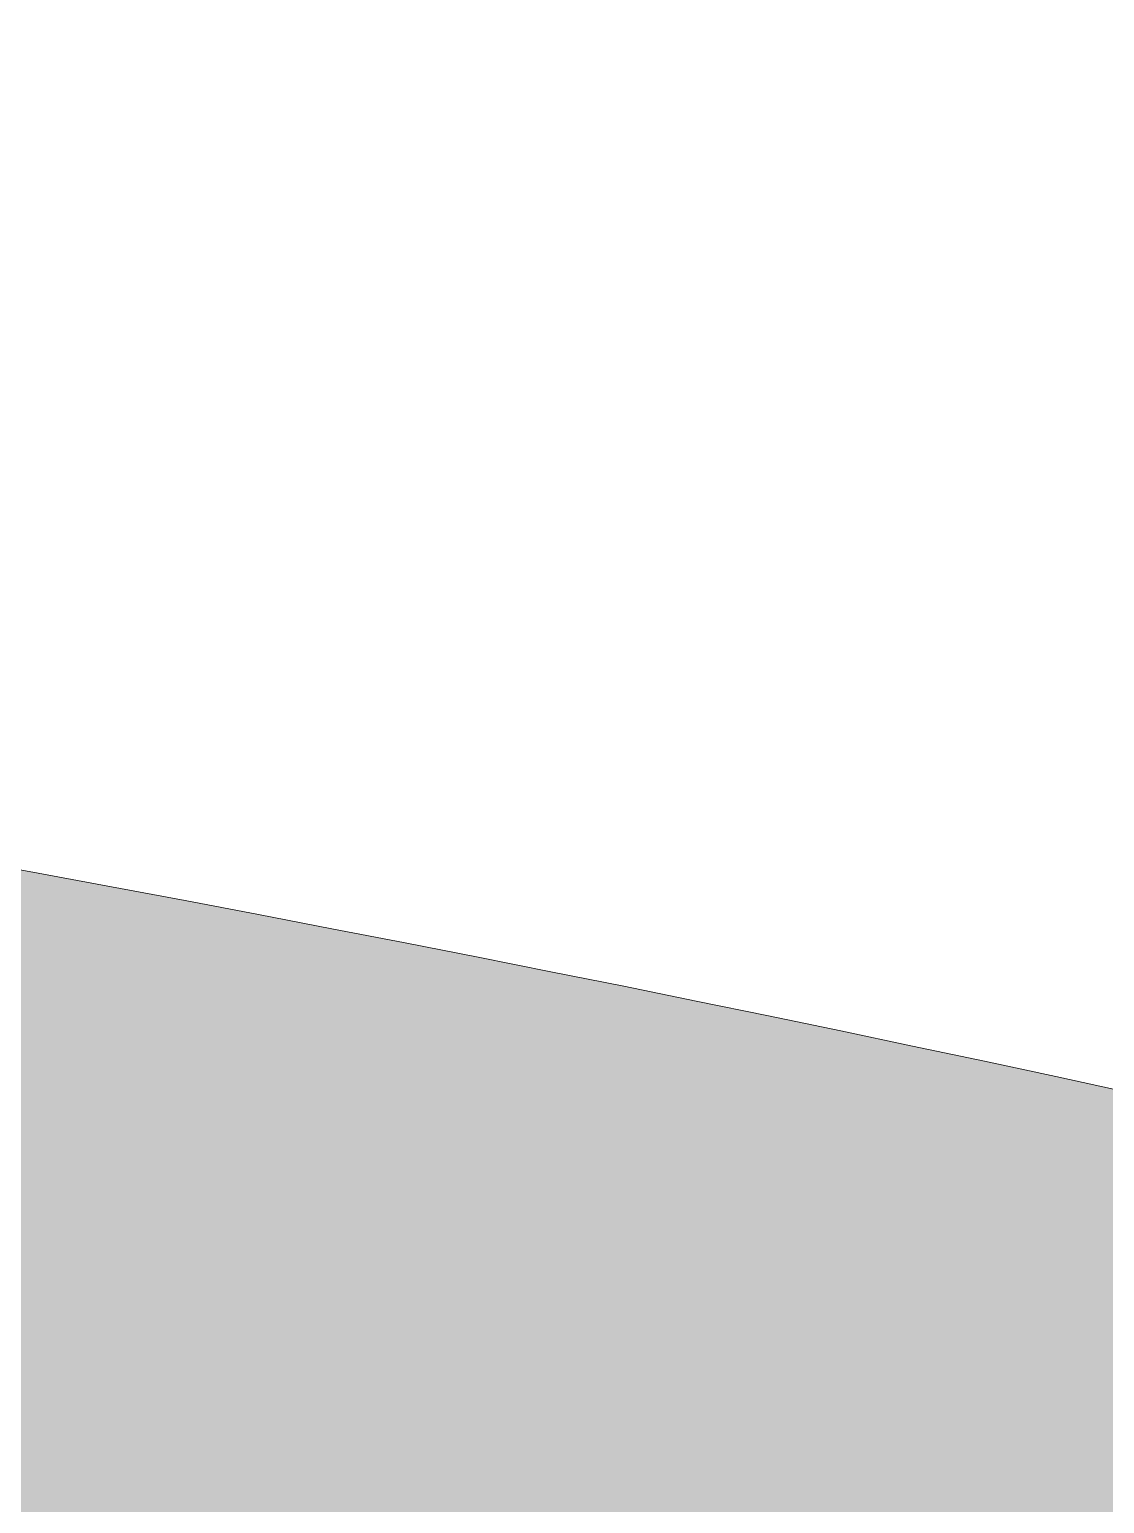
# Model space of a CAD drawing. Header units: inches. Extents: x 864 to 1056, y -656 to -424.
# Drawn here: x 1007.226 to 1007.758, y -463.648 to -462.919 of the extents above; entities that cross this region are included whole.
import ezdxf

# ---------------------------------------------------------------- set-up
doc = ezdxf.new("R2010")
doc.units = ezdxf.units.IN
doc.header["$MEASUREMENT"] = 0
doc.layers.add('Layer 1', color=7, linetype='Continuous')

msp = doc.modelspace()

# ---------------------------------------------------------------- hatches: boundary and pattern name
at = {"layer": 'Layer 1', "true_color": 0xfcfcfc}
h = msp.add_hatch(color=7, dxfattribs=at)
edge = h.paths.add_edge_path()
edge.add_spline(control_points=[(1005.70703, -464.52148), (1005.5459, -464.41357), (1005.38672, -464.30664), (1005.22754, -464.19971), (1005.27051, -463.65088), (1004.5498, -463.35791), (1004.2666, -462.91895), (1004.2666, -462.91895), (1004.2666, -462.91895), (1004.2666, -462.91895), (1005.375, -463.09082), (1012.02637, -463.6123), (1008.9707, -465.30566), (1008.13574, -465.97266), (1012.36816, -467.03711), (1012.4668, -468.51904), (1012.67676, -468.90967), (1012.89453, -469.20703), (1012.30078, -469.47266), (1009.10156, -469.8833), (1008.59863, -465.6123), (1005.70703, -464.52148)], knot_values=[0, 0, 0, 0, 1, 1, 1, 2, 2, 2, 3, 3, 3, 4, 4, 4, 5, 5, 5, 6, 6, 6, 7, 7, 7, 7], degree=3, periodic=1)

# ---------------------------------------------------------------- linework, layer by layer
at = {"layer": 'Layer 1', "lineweight": 0}
msp.add_open_spline([(1005.70703, -464.52148), (1005.5459, -464.41357), (1005.38672, -464.30664), (1005.22754, -464.19971), (1005.27051, -463.65088), (1004.5498, -463.35791), (1004.2666, -462.91895), (1004.2666, -462.91895), (1004.2666, -462.91895), (1004.2666, -462.91895), (1005.375, -463.09082), (1012.02637, -463.6123), (1008.9707, -465.30566), (1008.13574, -465.97266), (1012.36816, -467.03711), (1012.4668, -468.51904), (1012.67676, -468.90967), (1012.89453, -469.20703), (1012.30078, -469.47266), (1009.10156, -469.8833), (1008.59863, -465.6123), (1005.70703, -464.52148)], degree=3, knots=[0, 0, 0, 0, 1, 1, 1, 2, 2, 2, 3, 3, 3, 4, 4, 4, 5, 5, 5, 6, 6, 6, 7, 7, 7, 7], dxfattribs=at)

doc.saveas('drawing.dxf')
